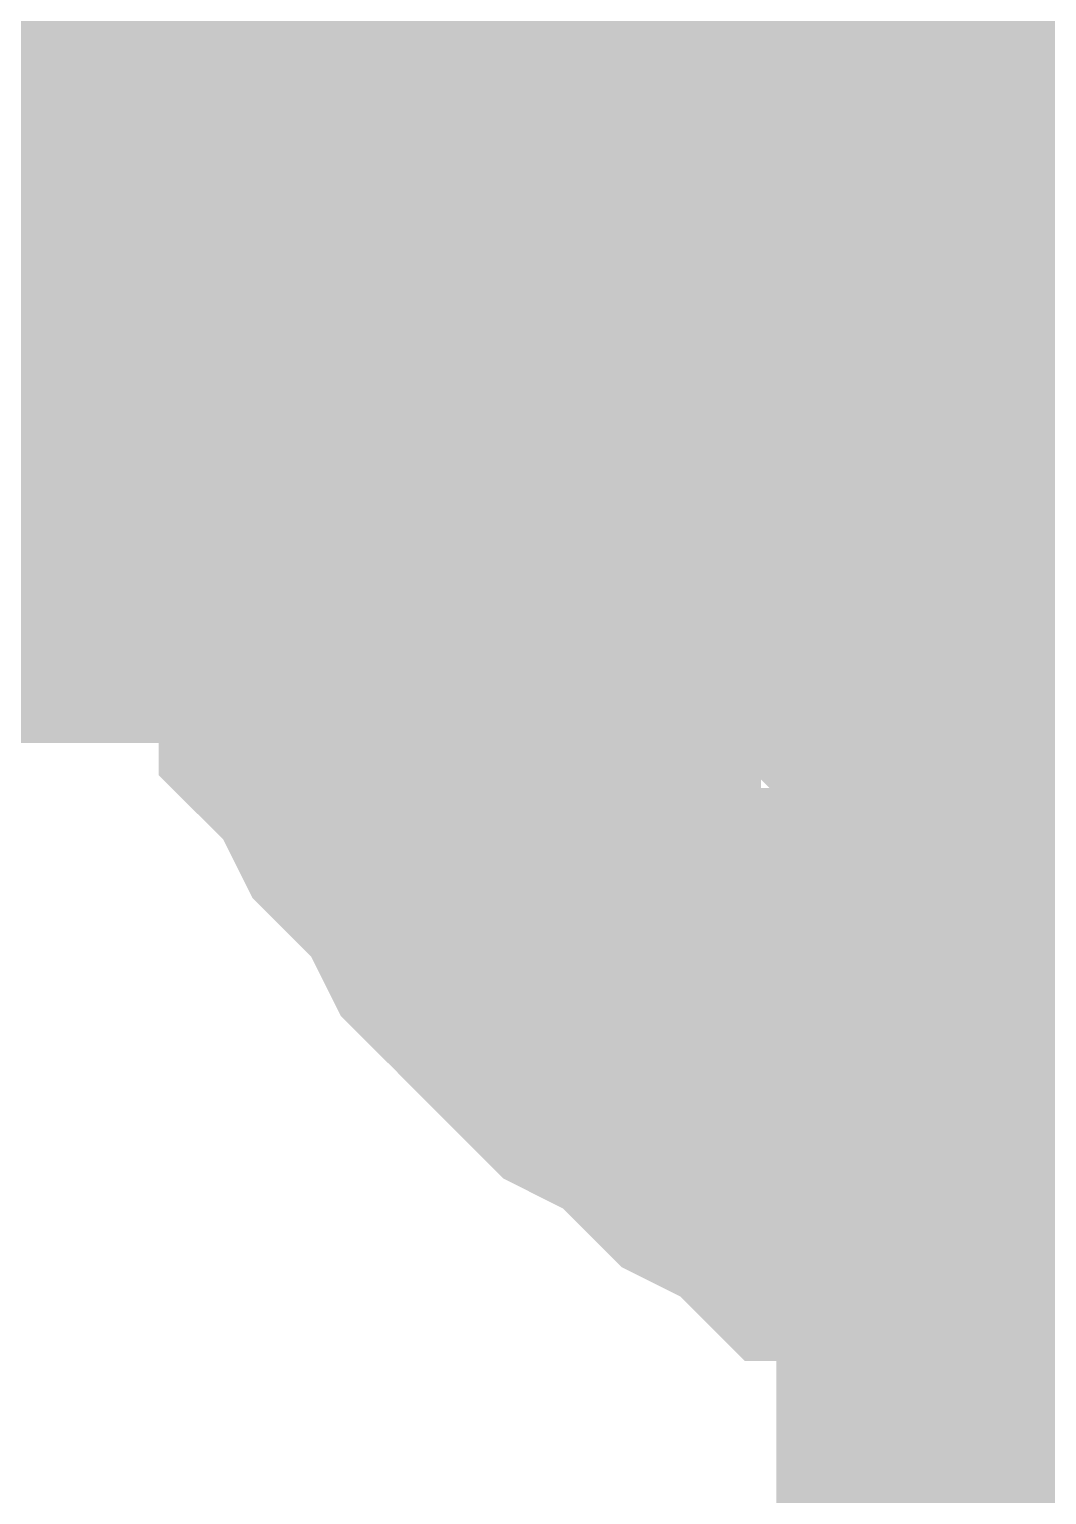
# Model space of a CAD drawing. Header units: inches. Extents: x 0 to 841, y 0 to 594.
# Drawn here: x 546.554 to 547.33, y 274.042 to 275.16 of the extents above; entities that cross this region are included whole.
import ezdxf

# ---------------------------------------------------------------- set-up
doc = ezdxf.new("R2010")
doc.units = ezdxf.units.IN
doc.layers.add('Sheet', color=255, linetype='Continuous')

msp = doc.modelspace()

# ---------------------------------------------------------------- linework, layer by layer
at = {"layer": 'Sheet'}
for points in [[(537.5052, 274.99, 0.7493, 0.7493, 0), (547.4989, 274.99, 0.7493, 0.7493, 0), (547.4989, 277.483, 0.7493, 0.7493, 0)], [(546.7353, 274.99, 0.2997, 0.2997, 0), (546.7353, 275.0349, 0.2997, 0.2997, 0), (546.7353, 275.0799, 0.2997, 0.2997, 0), (546.7353, 275.1023, 0.2997, 0.2997, 0), (546.7578, 275.1472, 0.2997, 0.2997, 0), (546.7578, 275.1922, 0.2997, 0.2997, 0), (546.7803, 275.2146, 0.2997, 0.2997, 0), (546.7803, 275.2595, 0.2997, 0.2997, 0), (546.8027, 275.282, 0.2997, 0.2997, 0), (546.8027, 275.3269, 0.2997, 0.2997, 0)], [(546.7353, 274.99, 0.2997, 0.2997, 0), (546.7353, 275.0349, 0.2997, 0.2997, 0), (546.7353, 275.0799, 0.2997, 0.2997, 0), (546.7353, 275.1023, 0.2997, 0.2997, 0), (546.7578, 275.1472, 0.2997, 0.2997, 0), (546.7578, 275.1922, 0.2997, 0.2997, 0), (546.7803, 275.2146, 0.2997, 0.2997, 0), (546.7803, 275.2595, 0.2997, 0.2997, 0), (546.8027, 275.282, 0.2997, 0.2997, 0), (546.8027, 275.3269, 0.2997, 0.2997, 0)], [(546.7353, 274.99, 0.2997, 0.2997, 0), (546.7353, 275.0349, 0.2997, 0.2997, 0), (546.7353, 275.0799, 0.2997, 0.2997, 0), (546.7353, 275.1023, 0.2997, 0.2997, 0), (546.7578, 275.1472, 0.2997, 0.2997, 0), (546.7578, 275.1922, 0.2997, 0.2997, 0), (546.7803, 275.2146, 0.2997, 0.2997, 0), (546.7803, 275.2595, 0.2997, 0.2997, 0), (546.8027, 275.282, 0.2997, 0.2997, 0), (546.8027, 275.3269, 0.2997, 0.2997, 0)], [(547.0048, 274.99, 0.2997, 0.2997, 0), (547.0048, 275.0125, 0.2997, 0.2997, 0), (547.0048, 275.0349, 0.2997, 0.2997, 0), (547.0048, 275.0574, 0.2997, 0.2997, 0), (547.0048, 275.0799, 0.2997, 0.2997, 0), (547.0273, 275.1248, 0.2997, 0.2997, 0), (547.0273, 275.1472, 0.2997, 0.2997, 0), (547.0273, 275.1697, 0.2997, 0.2997, 0), (547.0497, 275.1922, 0.2997, 0.2997, 0), (547.0497, 275.2146, 0.2997, 0.2997, 0), (547.0722, 275.2371, 0.2997, 0.2997, 0), (547.0722, 275.2595, 0.2997, 0.2997, 0), (547.0947, 275.282, 0.2997, 0.2997, 0), (547.0947, 275.282, 0.2997, 0.2997, 0), (547.1171, 275.3044, 0.2997, 0.2997, 0), (547.1396, 275.3269, 0.2997, 0.2997, 0)], [(547.0048, 274.99, 0.2997, 0.2997, 0), (547.0048, 275.0125, 0.2997, 0.2997, 0), (547.0048, 275.0349, 0.2997, 0.2997, 0), (547.0048, 275.0574, 0.2997, 0.2997, 0), (547.0048, 275.0799, 0.2997, 0.2997, 0), (547.0273, 275.1248, 0.2997, 0.2997, 0), (547.0273, 275.1472, 0.2997, 0.2997, 0), (547.0273, 275.1697, 0.2997, 0.2997, 0), (547.0497, 275.1922, 0.2997, 0.2997, 0), (547.0497, 275.2146, 0.2997, 0.2997, 0), (547.0722, 275.2371, 0.2997, 0.2997, 0), (547.0722, 275.2595, 0.2997, 0.2997, 0), (547.0947, 275.282, 0.2997, 0.2997, 0), (547.0947, 275.282, 0.2997, 0.2997, 0), (547.1171, 275.3044, 0.2997, 0.2997, 0), (547.1396, 275.3269, 0.2997, 0.2997, 0)], [(547.4989, 274.99, 0.7493, 0.7493, 0), (547.4989, 269.4875, 0.7493, 0.7493, 0)], [(546.7353, 274.99, 0.0991, 0.0991, 0), (546.7353, 275.0349, 0.0991, 0.0991, 0), (546.7353, 275.0799, 0.0991, 0.0991, 0), (546.7353, 275.1023, 0.0991, 0.0991, 0), (546.7578, 275.1472, 0.0991, 0.0991, 0), (546.7578, 275.1922, 0.0991, 0.0991, 0), (546.7803, 275.2146, 0.0991, 0.0991, 0)], [(546.7353, 274.99, 0.0991, 0.0991, 0), (546.7353, 275.0349, 0.0991, 0.0991, 0), (546.7353, 275.0799, 0.0991, 0.0991, 0), (546.7353, 275.1023, 0.0991, 0.0991, 0), (546.7578, 275.1472, 0.0991, 0.0991, 0), (546.7578, 275.1922, 0.0991, 0.0991, 0), (546.7803, 275.2146, 0.0991, 0.0991, 0)], [(546.7353, 274.99, 0.0991, 0.0991, 0), (546.7353, 275.0349, 0.0991, 0.0991, 0), (546.7353, 275.0799, 0.0991, 0.0991, 0), (546.7353, 275.1023, 0.0991, 0.0991, 0), (546.7578, 275.1472, 0.0991, 0.0991, 0), (546.7578, 275.1922, 0.0991, 0.0991, 0), (546.7803, 275.2146, 0.0991, 0.0991, 0)], [(547.0048, 274.99, 0.0991, 0.0991, 0), (547.0048, 275.0125, 0.0991, 0.0991, 0), (547.0048, 275.0349, 0.0991, 0.0991, 0), (547.0048, 275.0574, 0.0991, 0.0991, 0), (547.0048, 275.0799, 0.0991, 0.0991, 0), (547.0273, 275.1248, 0.0991, 0.0991, 0), (547.0273, 275.1472, 0.0991, 0.0991, 0), (547.0273, 275.1697, 0.0991, 0.0991, 0), (547.0497, 275.1922, 0.0991, 0.0991, 0), (547.0497, 275.2146, 0.0991, 0.0991, 0)], [(547.0048, 274.99, 0.0991, 0.0991, 0), (547.0048, 275.0125, 0.0991, 0.0991, 0), (547.0048, 275.0349, 0.0991, 0.0991, 0), (547.0048, 275.0574, 0.0991, 0.0991, 0), (547.0048, 275.0799, 0.0991, 0.0991, 0), (547.0273, 275.1248, 0.0991, 0.0991, 0), (547.0273, 275.1472, 0.0991, 0.0991, 0), (547.0273, 275.1697, 0.0991, 0.0991, 0), (547.0497, 275.1922, 0.0991, 0.0991, 0), (547.0497, 275.2146, 0.0991, 0.0991, 0)], [(547.4989, 274.2264, 0.2997, 0.2997, 0), (547.454, 274.2264, 0.2997, 0.2997, 0), (547.4091, 274.2264, 0.2997, 0.2997, 0), (547.3866, 274.2264, 0.2997, 0.2997, 0), (547.3417, 274.2489, 0.2997, 0.2997, 0), (547.2968, 274.2489, 0.2997, 0.2997, 0), (547.2743, 274.2713, 0.2997, 0.2997, 0), (547.2294, 274.2713, 0.2997, 0.2997, 0), (547.207, 274.2938, 0.2997, 0.2997, 0), (547.162, 274.2938, 0.2997, 0.2997, 0), (547.1396, 274.3162, 0.2997, 0.2997, 0), (547.0947, 274.3387, 0.2997, 0.2997, 0), (547.0722, 274.3612, 0.2997, 0.2997, 0), (547.0497, 274.3836, 0.2997, 0.2997, 0), (547.0048, 274.4061, 0.2997, 0.2997, 0), (546.9824, 274.4285, 0.2997, 0.2997, 0), (546.9599, 274.451, 0.2997, 0.2997, 0), (546.9375, 274.4735, 0.2997, 0.2997, 0), (546.915, 274.4959, 0.2997, 0.2997, 0), (546.8925, 274.5408, 0.2997, 0.2997, 0), (546.8701, 274.5633, 0.2997, 0.2997, 0), (546.8476, 274.5858, 0.2997, 0.2997, 0), (546.8252, 274.6307, 0.2997, 0.2997, 0), (546.8027, 274.6531, 0.2997, 0.2997, 0), (546.8027, 274.698, 0.2997, 0.2997, 0), (546.7803, 274.7205, 0.2997, 0.2997, 0), (546.7803, 274.7654, 0.2997, 0.2997, 0), (546.7578, 274.7879, 0.2997, 0.2997, 0), (546.7578, 274.8328, 0.2997, 0.2997, 0), (546.7353, 274.8777, 0.2997, 0.2997, 0), (546.7353, 274.9002, 0.2997, 0.2997, 0), (546.7353, 274.9451, 0.2997, 0.2997, 0), (546.7353, 274.99, 0.2997, 0.2997, 0)], [(546.7353, 274.99, 0.2997, 0.2997, 0), (546.7353, 274.99, 0.2997, 0.2997, 0)], [(547.4989, 274.2264, 0.2997, 0.2997, 0), (547.454, 274.2264, 0.2997, 0.2997, 0), (547.4091, 274.2264, 0.2997, 0.2997, 0), (547.3866, 274.2264, 0.2997, 0.2997, 0), (547.3417, 274.2489, 0.2997, 0.2997, 0), (547.2968, 274.2489, 0.2997, 0.2997, 0), (547.2743, 274.2713, 0.2997, 0.2997, 0), (547.2294, 274.2713, 0.2997, 0.2997, 0), (547.207, 274.2938, 0.2997, 0.2997, 0), (547.162, 274.2938, 0.2997, 0.2997, 0), (547.1396, 274.3162, 0.2997, 0.2997, 0), (547.0947, 274.3387, 0.2997, 0.2997, 0), (547.0722, 274.3612, 0.2997, 0.2997, 0), (547.0497, 274.3836, 0.2997, 0.2997, 0), (547.0048, 274.4061, 0.2997, 0.2997, 0), (546.9824, 274.4285, 0.2997, 0.2997, 0), (546.9599, 274.451, 0.2997, 0.2997, 0), (546.9375, 274.4735, 0.2997, 0.2997, 0), (546.915, 274.4959, 0.2997, 0.2997, 0), (546.8925, 274.5408, 0.2997, 0.2997, 0), (546.8701, 274.5633, 0.2997, 0.2997, 0), (546.8476, 274.5858, 0.2997, 0.2997, 0), (546.8252, 274.6307, 0.2997, 0.2997, 0), (546.8027, 274.6531, 0.2997, 0.2997, 0), (546.8027, 274.698, 0.2997, 0.2997, 0), (546.7803, 274.7205, 0.2997, 0.2997, 0), (546.7803, 274.7654, 0.2997, 0.2997, 0), (546.7578, 274.7879, 0.2997, 0.2997, 0), (546.7578, 274.8328, 0.2997, 0.2997, 0), (546.7353, 274.8777, 0.2997, 0.2997, 0), (546.7353, 274.9002, 0.2997, 0.2997, 0), (546.7353, 274.9451, 0.2997, 0.2997, 0), (546.7353, 274.99, 0.2997, 0.2997, 0)], [(546.7353, 274.99, 0.2997, 0.2997, 0), (546.7353, 274.99, 0.2997, 0.2997, 0)], [(547.4989, 274.2264, 0.2997, 0.2997, 0), (547.454, 274.2264, 0.2997, 0.2997, 0), (547.4091, 274.2264, 0.2997, 0.2997, 0), (547.3866, 274.2264, 0.2997, 0.2997, 0), (547.3417, 274.2489, 0.2997, 0.2997, 0), (547.2968, 274.2489, 0.2997, 0.2997, 0), (547.2743, 274.2713, 0.2997, 0.2997, 0), (547.2294, 274.2713, 0.2997, 0.2997, 0), (547.207, 274.2938, 0.2997, 0.2997, 0), (547.162, 274.2938, 0.2997, 0.2997, 0), (547.1396, 274.3162, 0.2997, 0.2997, 0), (547.0947, 274.3387, 0.2997, 0.2997, 0), (547.0722, 274.3612, 0.2997, 0.2997, 0), (547.0497, 274.3836, 0.2997, 0.2997, 0), (547.0048, 274.4061, 0.2997, 0.2997, 0), (546.9824, 274.4285, 0.2997, 0.2997, 0), (546.9599, 274.451, 0.2997, 0.2997, 0), (546.9375, 274.4735, 0.2997, 0.2997, 0), (546.915, 274.4959, 0.2997, 0.2997, 0), (546.8925, 274.5408, 0.2997, 0.2997, 0), (546.8701, 274.5633, 0.2997, 0.2997, 0), (546.8476, 274.5858, 0.2997, 0.2997, 0), (546.8252, 274.6307, 0.2997, 0.2997, 0), (546.8027, 274.6531, 0.2997, 0.2997, 0), (546.8027, 274.698, 0.2997, 0.2997, 0), (546.7803, 274.7205, 0.2997, 0.2997, 0), (546.7803, 274.7654, 0.2997, 0.2997, 0), (546.7578, 274.7879, 0.2997, 0.2997, 0), (546.7578, 274.8328, 0.2997, 0.2997, 0), (546.7353, 274.8777, 0.2997, 0.2997, 0), (546.7353, 274.9002, 0.2997, 0.2997, 0), (546.7353, 274.9451, 0.2997, 0.2997, 0), (546.7353, 274.99, 0.2997, 0.2997, 0)], [(546.7353, 274.99, 0.2997, 0.2997, 0), (546.7353, 274.99, 0.2997, 0.2997, 0)], [(547.4989, 274.4735, 0.2997, 0.2997, 0), (547.4764, 274.4735, 0.2997, 0.2997, 0), (547.454, 274.4735, 0.2997, 0.2997, 0), (547.4315, 274.4735, 0.2997, 0.2997, 0), (547.4091, 274.4735, 0.2997, 0.2997, 0), (547.3866, 274.4959, 0.2997, 0.2997, 0), (547.3642, 274.4959, 0.2997, 0.2997, 0), (547.3192, 274.4959, 0.2997, 0.2997, 0), (547.2968, 274.5184, 0.2997, 0.2997, 0), (547.2968, 274.5184, 0.2997, 0.2997, 0), (547.2743, 274.5408, 0.2997, 0.2997, 0), (547.2519, 274.5408, 0.2997, 0.2997, 0), (547.2294, 274.5633, 0.2997, 0.2997, 0), (547.207, 274.5633, 0.2997, 0.2997, 0), (547.1845, 274.5858, 0.2997, 0.2997, 0), (547.162, 274.6082, 0.2997, 0.2997, 0), (547.162, 274.6307, 0.2997, 0.2997, 0), (547.1396, 274.6307, 0.2997, 0.2997, 0), (547.1171, 274.6531, 0.2997, 0.2997, 0), (547.0947, 274.6756, 0.2997, 0.2997, 0), (547.0947, 274.698, 0.2997, 0.2997, 0), (547.0722, 274.7205, 0.2997, 0.2997, 0), (547.0722, 274.743, 0.2997, 0.2997, 0), (547.0497, 274.7654, 0.2997, 0.2997, 0), (547.0497, 274.7879, 0.2997, 0.2997, 0), (547.0273, 274.8103, 0.2997, 0.2997, 0), (547.0273, 274.8328, 0.2997, 0.2997, 0), (547.0273, 274.8553, 0.2997, 0.2997, 0), (547.0048, 274.8777, 0.2997, 0.2997, 0), (547.0048, 274.9002, 0.2997, 0.2997, 0), (547.0048, 274.9451, 0.2997, 0.2997, 0), (547.0048, 274.9676, 0.2997, 0.2997, 0), (547.0048, 274.99, 0.2997, 0.2997, 0)], [(547.0048, 274.99, 0.2997, 0.2997, 0), (547.0048, 274.99, 0.2997, 0.2997, 0)], [(547.4989, 274.4735, 0.2997, 0.2997, 0), (547.4764, 274.4735, 0.2997, 0.2997, 0), (547.454, 274.4735, 0.2997, 0.2997, 0), (547.4315, 274.4735, 0.2997, 0.2997, 0), (547.4091, 274.4735, 0.2997, 0.2997, 0), (547.3866, 274.4959, 0.2997, 0.2997, 0), (547.3642, 274.4959, 0.2997, 0.2997, 0), (547.3192, 274.4959, 0.2997, 0.2997, 0), (547.2968, 274.5184, 0.2997, 0.2997, 0), (547.2968, 274.5184, 0.2997, 0.2997, 0), (547.2743, 274.5408, 0.2997, 0.2997, 0), (547.2519, 274.5408, 0.2997, 0.2997, 0), (547.2294, 274.5633, 0.2997, 0.2997, 0), (547.207, 274.5633, 0.2997, 0.2997, 0), (547.1845, 274.5858, 0.2997, 0.2997, 0), (547.162, 274.6082, 0.2997, 0.2997, 0), (547.162, 274.6307, 0.2997, 0.2997, 0), (547.1396, 274.6307, 0.2997, 0.2997, 0), (547.1171, 274.6531, 0.2997, 0.2997, 0), (547.0947, 274.6756, 0.2997, 0.2997, 0), (547.0947, 274.698, 0.2997, 0.2997, 0), (547.0722, 274.7205, 0.2997, 0.2997, 0), (547.0722, 274.743, 0.2997, 0.2997, 0), (547.0497, 274.7654, 0.2997, 0.2997, 0), (547.0497, 274.7879, 0.2997, 0.2997, 0), (547.0273, 274.8103, 0.2997, 0.2997, 0), (547.0273, 274.8328, 0.2997, 0.2997, 0), (547.0273, 274.8553, 0.2997, 0.2997, 0), (547.0048, 274.8777, 0.2997, 0.2997, 0), (547.0048, 274.9002, 0.2997, 0.2997, 0), (547.0048, 274.9451, 0.2997, 0.2997, 0), (547.0048, 274.9676, 0.2997, 0.2997, 0), (547.0048, 274.99, 0.2997, 0.2997, 0)], [(547.0048, 274.99, 0.2997, 0.2997, 0), (547.0048, 274.99, 0.2997, 0.2997, 0)], [(547.3866, 274.2264, 0.0991, 0.0991, 0), (547.3417, 274.2489, 0.0991, 0.0991, 0), (547.2968, 274.2489, 0.0991, 0.0991, 0), (547.2743, 274.2713, 0.0991, 0.0991, 0), (547.2294, 274.2713, 0.0991, 0.0991, 0), (547.207, 274.2938, 0.0991, 0.0991, 0), (547.162, 274.2938, 0.0991, 0.0991, 0), (547.1396, 274.3162, 0.0991, 0.0991, 0), (547.0947, 274.3387, 0.0991, 0.0991, 0), (547.0722, 274.3612, 0.0991, 0.0991, 0), (547.0497, 274.3836, 0.0991, 0.0991, 0), (547.0048, 274.4061, 0.0991, 0.0991, 0), (546.9824, 274.4285, 0.0991, 0.0991, 0), (546.9599, 274.451, 0.0991, 0.0991, 0), (546.9375, 274.4735, 0.0991, 0.0991, 0), (546.915, 274.4959, 0.0991, 0.0991, 0), (546.8925, 274.5408, 0.0991, 0.0991, 0), (546.8701, 274.5633, 0.0991, 0.0991, 0), (546.8476, 274.5858, 0.0991, 0.0991, 0), (546.8252, 274.6307, 0.0991, 0.0991, 0), (546.8027, 274.6531, 0.0991, 0.0991, 0), (546.8027, 274.698, 0.0991, 0.0991, 0), (546.7803, 274.7205, 0.0991, 0.0991, 0), (546.7803, 274.7654, 0.0991, 0.0991, 0), (546.7578, 274.7879, 0.0991, 0.0991, 0), (546.7578, 274.8328, 0.0991, 0.0991, 0), (546.7353, 274.8777, 0.0991, 0.0991, 0), (546.7353, 274.9002, 0.0991, 0.0991, 0), (546.7353, 274.9451, 0.0991, 0.0991, 0), (546.7353, 274.99, 0.0991, 0.0991, 0)], [(546.7353, 274.99, 0.0991, 0.0991, 0), (546.7353, 274.99, 0.0991, 0.0991, 0)], [(547.3866, 274.2264, 0.0991, 0.0991, 0), (547.3417, 274.2489, 0.0991, 0.0991, 0), (547.2968, 274.2489, 0.0991, 0.0991, 0), (547.2743, 274.2713, 0.0991, 0.0991, 0), (547.2294, 274.2713, 0.0991, 0.0991, 0), (547.207, 274.2938, 0.0991, 0.0991, 0), (547.162, 274.2938, 0.0991, 0.0991, 0), (547.1396, 274.3162, 0.0991, 0.0991, 0), (547.0947, 274.3387, 0.0991, 0.0991, 0), (547.0722, 274.3612, 0.0991, 0.0991, 0), (547.0497, 274.3836, 0.0991, 0.0991, 0), (547.0048, 274.4061, 0.0991, 0.0991, 0), (546.9824, 274.4285, 0.0991, 0.0991, 0), (546.9599, 274.451, 0.0991, 0.0991, 0), (546.9375, 274.4735, 0.0991, 0.0991, 0), (546.915, 274.4959, 0.0991, 0.0991, 0), (546.8925, 274.5408, 0.0991, 0.0991, 0), (546.8701, 274.5633, 0.0991, 0.0991, 0), (546.8476, 274.5858, 0.0991, 0.0991, 0), (546.8252, 274.6307, 0.0991, 0.0991, 0), (546.8027, 274.6531, 0.0991, 0.0991, 0), (546.8027, 274.698, 0.0991, 0.0991, 0), (546.7803, 274.7205, 0.0991, 0.0991, 0), (546.7803, 274.7654, 0.0991, 0.0991, 0), (546.7578, 274.7879, 0.0991, 0.0991, 0), (546.7578, 274.8328, 0.0991, 0.0991, 0), (546.7353, 274.8777, 0.0991, 0.0991, 0), (546.7353, 274.9002, 0.0991, 0.0991, 0), (546.7353, 274.9451, 0.0991, 0.0991, 0), (546.7353, 274.99, 0.0991, 0.0991, 0)], [(546.7353, 274.99, 0.0991, 0.0991, 0), (546.7353, 274.99, 0.0991, 0.0991, 0)], [(547.3866, 274.2264, 0.0991, 0.0991, 0), (547.3417, 274.2489, 0.0991, 0.0991, 0), (547.2968, 274.2489, 0.0991, 0.0991, 0), (547.2743, 274.2713, 0.0991, 0.0991, 0), (547.2294, 274.2713, 0.0991, 0.0991, 0), (547.207, 274.2938, 0.0991, 0.0991, 0), (547.162, 274.2938, 0.0991, 0.0991, 0), (547.1396, 274.3162, 0.0991, 0.0991, 0), (547.0947, 274.3387, 0.0991, 0.0991, 0), (547.0722, 274.3612, 0.0991, 0.0991, 0), (547.0497, 274.3836, 0.0991, 0.0991, 0), (547.0048, 274.4061, 0.0991, 0.0991, 0), (546.9824, 274.4285, 0.0991, 0.0991, 0), (546.9599, 274.451, 0.0991, 0.0991, 0), (546.9375, 274.4735, 0.0991, 0.0991, 0), (546.915, 274.4959, 0.0991, 0.0991, 0), (546.8925, 274.5408, 0.0991, 0.0991, 0), (546.8701, 274.5633, 0.0991, 0.0991, 0), (546.8476, 274.5858, 0.0991, 0.0991, 0), (546.8252, 274.6307, 0.0991, 0.0991, 0), (546.8027, 274.6531, 0.0991, 0.0991, 0), (546.8027, 274.698, 0.0991, 0.0991, 0), (546.7803, 274.7205, 0.0991, 0.0991, 0), (546.7803, 274.7654, 0.0991, 0.0991, 0), (546.7578, 274.7879, 0.0991, 0.0991, 0), (546.7578, 274.8328, 0.0991, 0.0991, 0), (546.7353, 274.8777, 0.0991, 0.0991, 0), (546.7353, 274.9002, 0.0991, 0.0991, 0), (546.7353, 274.9451, 0.0991, 0.0991, 0), (546.7353, 274.99, 0.0991, 0.0991, 0)], [(546.7353, 274.99, 0.0991, 0.0991, 0), (546.7353, 274.99, 0.0991, 0.0991, 0)], [(547.3866, 274.4959, 0.0991, 0.0991, 0), (547.3642, 274.4959, 0.0991, 0.0991, 0), (547.3192, 274.4959, 0.0991, 0.0991, 0), (547.2968, 274.5184, 0.0991, 0.0991, 0), (547.2968, 274.5184, 0.0991, 0.0991, 0), (547.2743, 274.5408, 0.0991, 0.0991, 0), (547.2519, 274.5408, 0.0991, 0.0991, 0), (547.2294, 274.5633, 0.0991, 0.0991, 0), (547.207, 274.5633, 0.0991, 0.0991, 0), (547.1845, 274.5858, 0.0991, 0.0991, 0), (547.162, 274.6082, 0.0991, 0.0991, 0), (547.162, 274.6307, 0.0991, 0.0991, 0), (547.1396, 274.6307, 0.0991, 0.0991, 0), (547.1171, 274.6531, 0.0991, 0.0991, 0), (547.0947, 274.6756, 0.0991, 0.0991, 0), (547.0947, 274.698, 0.0991, 0.0991, 0), (547.0722, 274.7205, 0.0991, 0.0991, 0), (547.0722, 274.743, 0.0991, 0.0991, 0), (547.0497, 274.7654, 0.0991, 0.0991, 0), (547.0497, 274.7879, 0.0991, 0.0991, 0), (547.0273, 274.8103, 0.0991, 0.0991, 0), (547.0273, 274.8328, 0.0991, 0.0991, 0), (547.0273, 274.8553, 0.0991, 0.0991, 0), (547.0048, 274.8777, 0.0991, 0.0991, 0), (547.0048, 274.9002, 0.0991, 0.0991, 0), (547.0048, 274.9451, 0.0991, 0.0991, 0), (547.0048, 274.9676, 0.0991, 0.0991, 0), (547.0048, 274.99, 0.0991, 0.0991, 0)], [(547.0048, 274.99, 0.0991, 0.0991, 0), (547.0048, 274.99, 0.0991, 0.0991, 0)], [(547.3866, 274.4959, 0.0991, 0.0991, 0), (547.3642, 274.4959, 0.0991, 0.0991, 0), (547.3192, 274.4959, 0.0991, 0.0991, 0), (547.2968, 274.5184, 0.0991, 0.0991, 0), (547.2968, 274.5184, 0.0991, 0.0991, 0), (547.2743, 274.5408, 0.0991, 0.0991, 0), (547.2519, 274.5408, 0.0991, 0.0991, 0), (547.2294, 274.5633, 0.0991, 0.0991, 0), (547.207, 274.5633, 0.0991, 0.0991, 0), (547.1845, 274.5858, 0.0991, 0.0991, 0), (547.162, 274.6082, 0.0991, 0.0991, 0), (547.162, 274.6307, 0.0991, 0.0991, 0), (547.1396, 274.6307, 0.0991, 0.0991, 0), (547.1171, 274.6531, 0.0991, 0.0991, 0), (547.0947, 274.6756, 0.0991, 0.0991, 0), (547.0947, 274.698, 0.0991, 0.0991, 0), (547.0722, 274.7205, 0.0991, 0.0991, 0), (547.0722, 274.743, 0.0991, 0.0991, 0), (547.0497, 274.7654, 0.0991, 0.0991, 0), (547.0497, 274.7879, 0.0991, 0.0991, 0), (547.0273, 274.8103, 0.0991, 0.0991, 0), (547.0273, 274.8328, 0.0991, 0.0991, 0), (547.0273, 274.8553, 0.0991, 0.0991, 0), (547.0048, 274.8777, 0.0991, 0.0991, 0), (547.0048, 274.9002, 0.0991, 0.0991, 0), (547.0048, 274.9451, 0.0991, 0.0991, 0), (547.0048, 274.9676, 0.0991, 0.0991, 0), (547.0048, 274.99, 0.0991, 0.0991, 0)], [(547.0048, 274.99, 0.0991, 0.0991, 0), (547.0048, 274.99, 0.0991, 0.0991, 0)]]:
    msp.add_lwpolyline(points, format="xyseb", dxfattribs=at)
msp.add_lwpolyline([(547.246, 275, 0.508, 0.508, 1), (547.754, 275, 0.508, 0.508, 1)], format="xyseb", close=True, dxfattribs=at)

doc.saveas('drawing.dxf')
